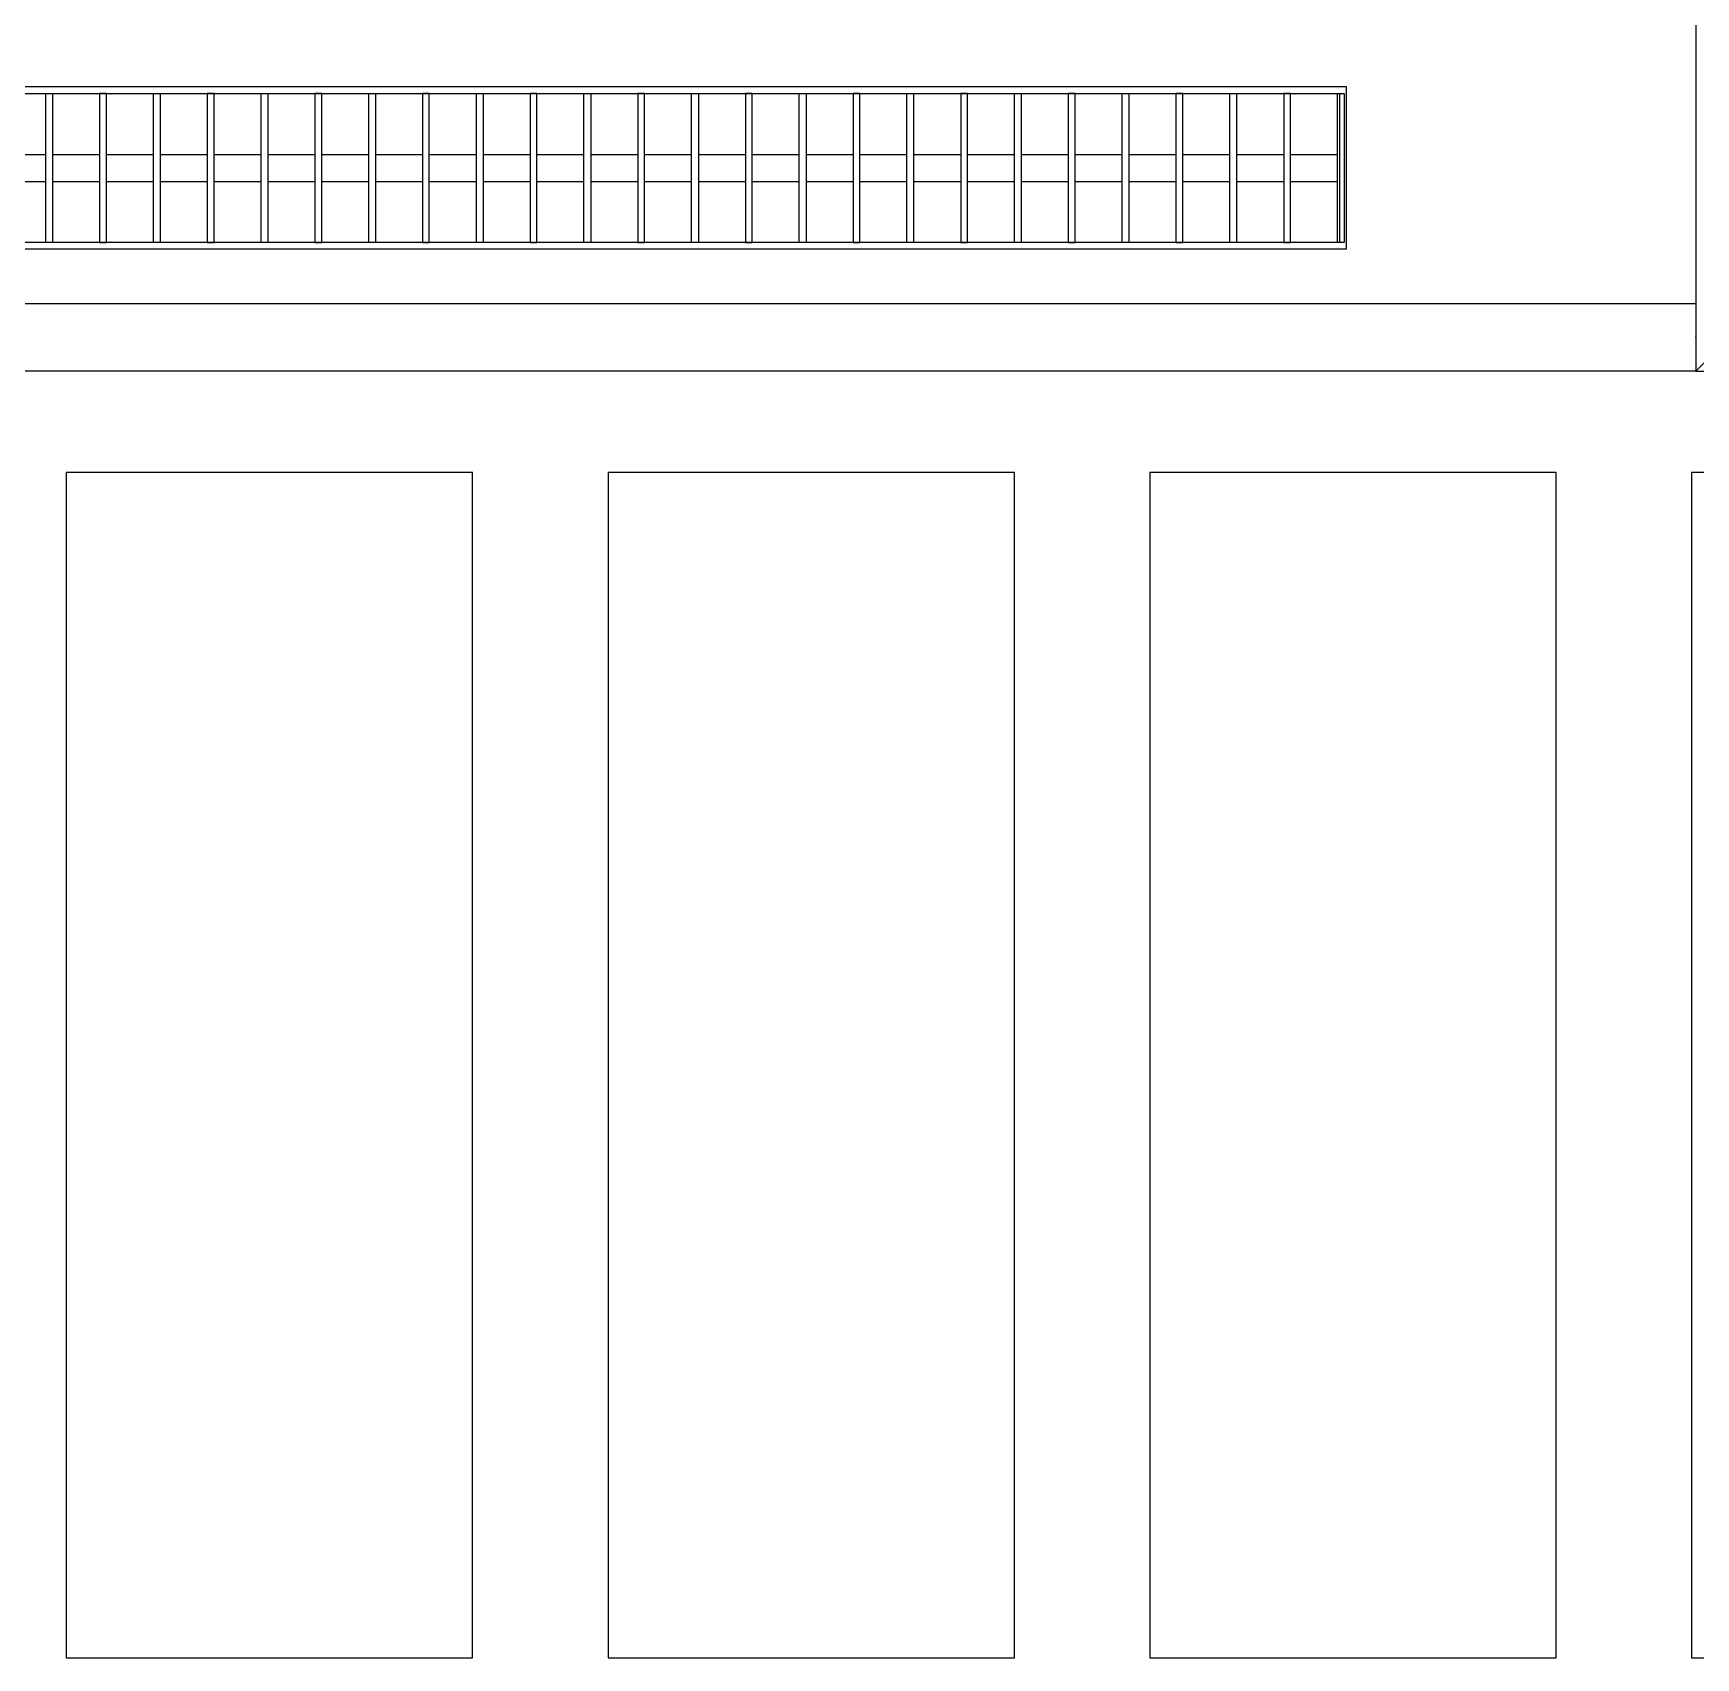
# Model space of a CAD drawing. Header units: millimetres. Extents: x -853432 to -773672, y -18171 to 22484.
# Drawn here: x -838257 to -837029, y -3671 to -2472 of the extents above; entities that cross this region are included whole.
import ezdxf
from ezdxf.xclip import XClip

# ---------------------------------------------------------------- set-up
doc = ezdxf.new("R2010")
doc.units = ezdxf.units.MM
doc.header["$XCLIPFRAME"] = 0
for name, color, linetype in [('000 - WIPEOUT', 250, 'Continuous'), ('001 - ASCESSORIES', 251, 'Continuous'), ('A04_TUBE SERIES', 2, 'Continuous'), ('A11_ALU.SOLID SHEET', 2, 'Continuous')]:
    doc.layers.add(name, color=color, linetype=linetype)

# ---------------------------------------------------------------- blocks, each defined once
blk = doc.blocks.new('*U1380')
blk.add_attdef('EXTR.OVL-LENGTH_', (-25, -59.1), '', height=5)
blk.add_wipeout([(-25, 0), (25, 0), (25, 8578.5), (-25, 8578.5)]).dxf.layer = '000 - WIPEOUT'
blk.add_point((0, 0))
at = {"layer": 'A04_TUBE SERIES', "color": 0}
blk.add_lwpolyline([(-25, 0), (25, 0), (25, 8578.5), (-25, 8578.5)], close=True, dxfattribs=at)
blk = doc.blocks.new('*U1354')
at = {"color": 1}
blk.add_wipeout([(600, -60), (-600, -60), (-600, 60), (600, 60)], dxfattribs=at).dxf.layer = '000 - WIPEOUT'
at = {"layer": '001 - ASCESSORIES', "color": 0}
blk.add_lwpolyline([(600, -60), (-600, -60), (-600, 60), (600, 60)], close=True, dxfattribs=at)
at = {"layer": '001 - ASCESSORIES'}
for points in [[(-593.5, -55), (-598.5, -55), (-598.5, 55), (-593.5, 55)], [(595, -55), (-595, -55), (-595, 55), (595, 55)], [(-558.8, -55), (-553.8, -55), (-553.8, 55), (-558.8, 55)], [(-514, -55), (-519, -55), (-519, 55), (-514, 55)], [(-479.3, -55), (-474.3, -55), (-474.3, 55), (-479.3, 55)], [(-434.6, -55), (-439.6, -55), (-439.6, 55), (-434.6, 55)], [(-399.8, -55), (-394.8, -55), (-394.8, 55), (-399.8, 55)], [(-355.1, -55), (-360.1, -55), (-360.1, 55), (-355.1, 55)], [(-320.4, -55), (-315.4, -55), (-315.4, 55), (-320.4, 55)], [(-275.6, -55), (-280.6, -55), (-280.6, 55), (-275.6, 55)], [(-240.9, -55), (-235.9, -55), (-235.9, 55), (-240.9, 55)], [(-196.2, -55), (-201.2, -55), (-201.2, 55), (-196.2, 55)], [(-161.4, -55), (-156.4, -55), (-156.4, 55), (-161.4, 55)], [(-116.7, -55), (-121.7, -55), (-121.7, 55), (-116.7, 55)], [(-82, -55), (-77, -55), (-77, 55), (-82, 55)], [(-37.2, -55), (-42.2, -55), (-42.2, 55), (-37.2, 55)], [(-2.5, -55), (2.5, -55), (2.5, 55), (-2.5, 55)], [(42.2, -55), (37.2, -55), (37.2, 55), (42.2, 55)], [(77, -55), (82, -55), (82, 55), (77, 55)], [(121.7, -55), (116.7, -55), (116.7, 55), (121.7, 55)], [(156.4, -55), (161.4, -55), (161.4, 55), (156.4, 55)], [(201.2, -55), (196.2, -55), (196.2, 55), (201.2, 55)], [(235.9, -55), (240.9, -55), (240.9, 55), (235.9, 55)], [(280.6, -55), (275.6, -55), (275.6, 55), (280.6, 55)], [(315.4, -55), (320.4, -55), (320.4, 55), (315.4, 55)], [(360.1, -55), (355.1, -55), (355.1, 55), (360.1, 55)], [(394.8, -55), (399.8, -55), (399.8, 55), (394.8, 55)], [(439.6, -55), (434.6, -55), (434.6, 55), (439.6, 55)], [(474.3, -55), (479.3, -55), (479.3, 55), (474.3, 55)], [(519, -55), (514, -55), (514, 55), (519, 55)], [(553.8, -55), (558.8, -55), (558.8, 55), (553.8, 55)], [(598.5, -55), (593.5, -55), (593.5, 55), (598.5, 55)]]:
    blk.add_lwpolyline(points, close=True, dxfattribs=at)
for points in [[(-593.5, 10), (-558.8, 10)], [(-553.8, 10), (-519, 10)], [(-514, 10), (-479.3, 10)], [(-474.3, 10), (-439.6, 10)], [(-434.6, 10), (-399.8, 10)], [(-394.8, 10), (-360.1, 10)], [(-355.1, 10), (-320.4, 10)], [(-315.4, 10), (-280.6, 10)], [(-275.6, 10), (-240.9, 10)], [(-235.9, 10), (-201.2, 10)], [(-196.2, 10), (-161.4, 10)], [(-156.4, 10), (-121.7, 10)], [(-116.7, 10), (-82, 10)], [(-77, 10), (-42.2, 10)], [(-37.2, 10), (-2.5, 10)], [(2.5, 10), (37.2, 10)], [(42.2, 10), (77, 10)], [(82, 10), (116.7, 10)], [(121.7, 10), (156.4, 10)], [(161.4, 10), (196.2, 10)], [(201.2, 10), (235.9, 10)], [(240.9, 10), (275.6, 10)], [(280.6, 10), (315.4, 10)], [(320.4, 10), (355.1, 10)], [(360.1, 10), (394.8, 10)], [(399.8, 10), (434.6, 10)], [(439.6, 10), (474.3, 10)], [(479.3, 10), (514, 10)], [(519, 10), (553.8, 10)], [(558.8, 10), (593.5, 10)], [(-593.5, -10), (-558.8, -10)], [(-553.8, -10), (-519, -10)], [(-514, -10), (-479.3, -10)], [(-474.3, -10), (-439.6, -10)], [(-434.6, -10), (-399.8, -10)], [(-394.8, -10), (-360.1, -10)], [(-355.1, -10), (-320.4, -10)], [(-315.4, -10), (-280.6, -10)], [(-275.6, -10), (-240.9, -10)], [(-235.9, -10), (-201.2, -10)], [(-196.2, -10), (-161.4, -10)], [(-156.4, -10), (-121.7, -10)], [(-116.7, -10), (-82, -10)], [(-77, -10), (-42.2, -10)], [(-37.2, -10), (-2.5, -10)], [(2.5, -10), (37.2, -10)], [(42.2, -10), (77, -10)], [(82, -10), (116.7, -10)], [(121.7, -10), (156.4, -10)], [(161.4, -10), (196.2, -10)], [(201.2, -10), (235.9, -10)], [(240.9, -10), (275.6, -10)], [(280.6, -10), (315.4, -10)], [(320.4, -10), (355.1, -10)], [(360.1, -10), (394.8, -10)], [(399.8, -10), (434.6, -10)], [(439.6, -10), (474.3, -10)], [(479.3, -10), (514, -10)], [(519, -10), (553.8, -10)], [(558.8, -10), (593.5, -10)]]:
    blk.add_lwpolyline(points, dxfattribs=at)
blk = doc.blocks.new('*U1567')
at = {"color": 3}
for points in [[(-437.5, 4950), (437.5, 4950), (437.5, 4650), (-437.5, 4650)], [(-437.5, 4550), (437.5, 4550), (437.5, 4250), (-437.5, 4250)], [(-437.5, 4150), (437.5, 4150), (437.5, 3850), (-437.5, 3850)], [(-437.5, 3750), (437.5, 3750), (437.5, 3450), (-437.5, 3450)]]:
    blk.add_wipeout(points, dxfattribs=at).dxf.layer = '000 - WIPEOUT'
at = {"layer": 'A11_ALU.SOLID SHEET', "color": 0, "linetype": 'ByBlock'}
for points in [[(-437.5, 4650), (437.5, 4650), (437.5, 4950), (-437.5, 4950)], [(-437.5, 4250), (437.5, 4250), (437.5, 4550), (-437.5, 4550)], [(-437.5, 3850), (437.5, 3850), (437.5, 4150), (-437.5, 4150)], [(-437.5, 3450), (437.5, 3450), (437.5, 3750), (-437.5, 3750)]]:
    blk.add_lwpolyline(points, close=True, dxfattribs=at)
blk = doc.blocks.new('*U1697')
blk.add_blockref('*U1354', (-93205, -6150.5))
at = {"layer": 'A04_TUBE SERIES', "color": 0, "linetype": 'ByBlock', "xscale": -1, "rotation": 90}
blk.add_blockref('*U1380', (-92347, -6275.5), dxfattribs=at)
at = {"layer": 'A11_ALU.SOLID SHEET', "color": 0, "linetype": 'ByBlock', "rotation": 90}
blk.add_blockref('*U1567', (-88600, -6813), dxfattribs=at)
blk = doc.blocks.new('*U1116')
blk.add_attdef('EXTR.OVL-LENGTH_', (-25, -59.1), '', height=5)
blk.add_wipeout([(-25, 25), (25, -25), (25, 4675), (-25, 4625)]).dxf.layer = '000 - WIPEOUT'
at = {"layer": 'A04_TUBE SERIES', "color": 0}
blk.add_lwpolyline([(-25, 25), (25, -25), (25, 4675), (-25, 4625)], close=True, dxfattribs=at)
blk = doc.blocks.new('*U1117')
blk.add_attdef('EXTR.OVL-LENGTH_', (-25, -59.1), '', height=5)
blk.add_wipeout([(-25, 25), (25, -25), (25, 11022.5), (-25, 10972.5)]).dxf.layer = '000 - WIPEOUT'
at = {"layer": 'A04_TUBE SERIES', "color": 0}
blk.add_lwpolyline([(-25, 25), (25, -25), (25, 11022.5), (-25, 10972.5)], close=True, dxfattribs=at)
blk = doc.blocks.new('*U1696')
at = {"layer": 'A11_ALU.SOLID SHEET', "linetype": 'ByBlock', "rotation": 180.0000000000029}
blk.add_blockref('*U1116', (-92322, -1625.5), dxfattribs=at)
at = {"layer": 'A11_ALU.SOLID SHEET', "linetype": 'ByBlock', "rotation": 270}
blk.add_blockref('*U1117', (-92322, -6275.5), dxfattribs=at)

msp = doc.modelspace()

# ---------------------------------------------------------------- block references
at = {"layer": 'A11_ALU.SOLID SHEET'}
ref = msp.add_blockref('*U1697', (-744682.4, 3579), dxfattribs=at)
XClip(ref).set_block_clipping_path([(-104690.1238047112, -9620.0029952966), (-34092.6543255156, 14392.9971737705)])

# ---------------------------------------------------------------- next in the draw order: block references
ref = msp.add_blockref('*U1696', (-744682.4, 3579))
XClip(ref).set_block_clipping_path([(-104690.1238047112, -9620.0029952966), (-34092.6543255156, 14392.9971737705)])

doc.saveas('drawing.dxf')
